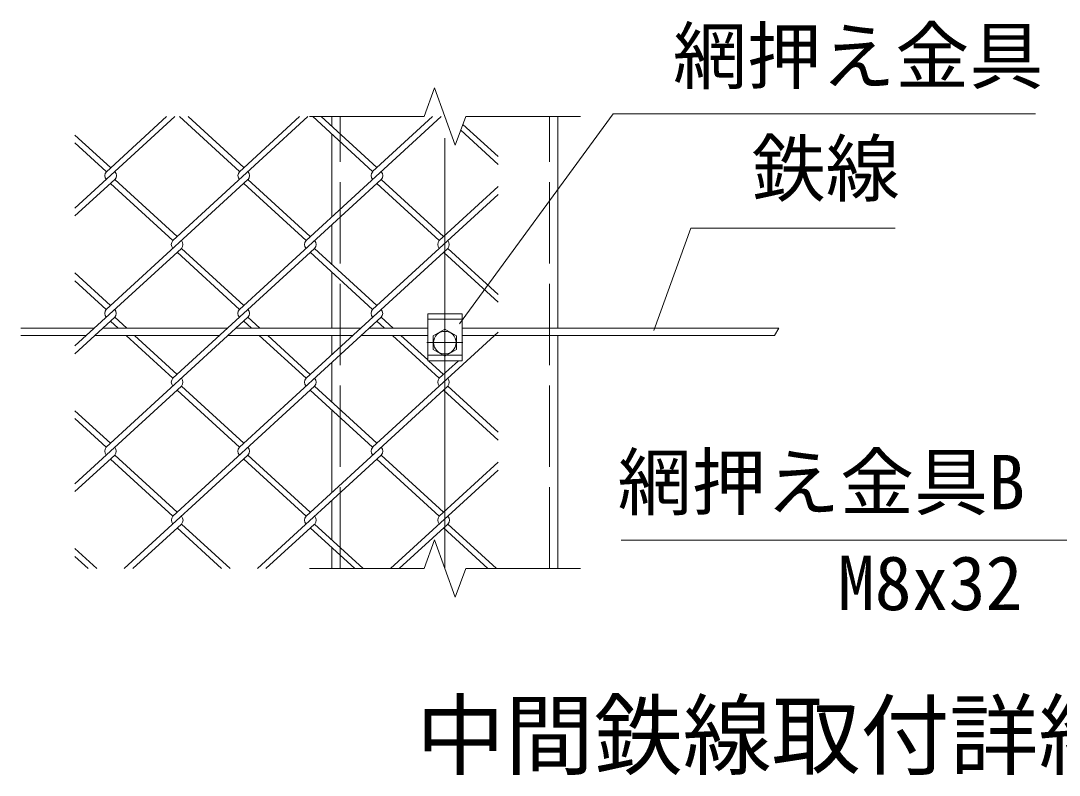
# Model space of a CAD drawing. Units: millimetres at full size; details may follow other scales. Extents: x -10500 to 10500, y -7425 to 7425.
# Drawn here: x 6097 to 8397, y 2434 to 4103 of the extents above; entities that cross this region are included whole.
import ezdxf
from ezdxf.enums import TextEntityAlignment as Align

# ---------------------------------------------------------------- set-up
doc = ezdxf.new("R2010")
doc.units = ezdxf.units.MM
doc.header["$LTSCALE"] = 30
doc.linetypes.add('DASHED', pattern=[7.5, 6, -1.5])
doc.linetypes.add('USER1', pattern=[50.8, 31.75, -6.35, 6.35, -6.35])
for name, color, linetype, lineweight in [('0-0_D-STR-TXT', 7, 'Continuous', 13), ('0-1_D-STR-DIM', 7, 'Continuous', 13), ('0-2_D-STR1', 1, 'Continuous', 18), ('0-3_D-BMK', 2, 'USER1', 13), ('0-4_D-STR3', 3, 'Continuous', 13), ('0-A_D-TTL-TXT', 7, 'Continuous', 13), ('0-B_D-STR2', 7, 'Continuous', 13)]:
    doc.layers.add(name, color=color, linetype=linetype, lineweight=lineweight)
doc.styles.add('ＭＳ ゴシック', font='')
doc.styles.get('ＭＳ ゴシック').set_extended_font_data('MS Gothic')

msp = doc.modelspace()

# ---------------------------------------------------------------- linework, layer by layer
at = {"layer": '0-0_D-STR-TXT'}
for points in [[(8344.21, 3897.27), (7409.16, 3897.27), (7069.04, 3432.8)], [(8033.56, 3644.48), (7581.38, 3644.48), (7499.05, 3418.11)], [(7426.69, 2954.42), (8446.77, 2954.42), (8567.43, 3366.9)]]:
    msp.add_lwpolyline(points, dxfattribs=at)
at = {"layer": '0-1_D-STR-DIM'}
for p, q in [((7013.44, 3954.77), (6990.35, 3891.34)), ((7059.61, 3827.91), (7013.44, 3954.77)), ((6736.53, 3891.34), (6990.35, 3891.34)), ((7082.7, 3891.34), (7059.61, 3827.91)), ((7082.7, 3891.34), (7336.53, 3891.34)), ((7775.65, 3423.34), (7766.42, 3407.34)), ((7013.44, 2954.77), (6990.35, 2891.34)), ((7059.61, 2827.91), (7013.44, 2954.77)), ((6736.53, 2891.34), (6990.35, 2891.34)), ((7082.7, 2891.34), (7059.61, 2827.91)), ((7082.7, 2891.34), (7336.53, 2891.34))]:
    msp.add_line(p, q, dxfattribs=at)
at = {"layer": '0-2_D-STR1'}
for p, q in [((6786.53, 3869.64), (6786.53, 3891.34)), ((7286.53, 3423.34), (7286.53, 3891.34)), ((6786.53, 3670.04), (6786.53, 3852.27)), ((6786.53, 3564.68), (6786.53, 3652.68)), ((6786.53, 3423.34), (6786.53, 3547.32)), ((6786.53, 3365.09), (6786.53, 3407.34)), ((7286.53, 2891.34), (7286.53, 3407.34)), ((6786.53, 3259.72), (6786.53, 3347.72)), ((6786.53, 3060.13), (6786.53, 3242.36)), ((6786.53, 2954.76), (6786.53, 3042.77)), ((6786.53, 2891.34), (6786.53, 2937.4)), ((6836.53, 2891.58), (6836.53, 2891.34))]:
    msp.add_line(p, q, dxfattribs=at)
at = {"layer": '0-2_D-STR1', "linetype": 'DASHED'}
for p, q in [((6804.53, 2891.34), (6804.53, 3891.34)), ((7268.53, 2891.34), (7268.53, 3891.34))]:
    msp.add_line(p, q, dxfattribs=at)
at = {"layer": '0-3_D-BMK'}
for p, q in [((7036.53, 2891.34), (7036.53, 3891.34)), ((6996.53, 3391.34), (7076.53, 3391.34))]:
    msp.add_line(p, q, dxfattribs=at)
at = {"layer": '0-4_D-STR3'}
for p, q in [((7074.53, 3455.34), (6998.53, 3455.34)), ((6998.53, 3455.34), (6998.53, 3351.34)), ((7074.53, 3455.34), (7074.53, 3351.34)), ((6097.4, 3423.34), (6260.28, 3423.34)), ((6097.4, 3407.34), (6242.82, 3407.34)), ((6261.76, 3407.34), (6537.73, 3407.34)), ((6279.23, 3423.34), (6555.19, 3423.34)), ((6556.68, 3407.34), (6832.64, 3407.34)), ((6574.14, 3423.34), (6850.1, 3423.34)), ((6851.59, 3407.34), (6998.53, 3407.34)), ((6869.05, 3423.34), (6998.53, 3423.34)), ((7010.53, 3406.35), (7036.53, 3421.36)), ((7010.53, 3376.33), (7010.53, 3406.35)), ((7036.53, 3421.36), (7062.53, 3406.35)), ((7062.53, 3406.35), (7062.53, 3376.33)), ((7775.65, 3423.34), (7074.53, 3423.34)), ((7766.42, 3407.34), (7074.53, 3407.34)), ((7036.53, 3361.32), (7010.53, 3376.33)), ((7062.53, 3376.33), (7036.53, 3361.32)), ((7074.53, 3351.34), (6998.53, 3351.34))]:
    msp.add_line(p, q, dxfattribs=at)
at = {"layer": '0-4_D-STR3', "linetype": 'DASHED'}
for p, q in [((7074.53, 3443.34), (6998.53, 3443.34)), ((7074.53, 3363.34), (6998.53, 3363.34))]:
    msp.add_line(p, q, dxfattribs=at)
at = {"layer": '0-4_D-STR3'}
msp.add_circle((7036.53, 3391.34), 25, dxfattribs=at)
at = {"layer": '0-B_D-STR2'}
for p, q in [((6438.21, 3891.34), (6217.4, 3689.01)), ((6419.74, 3891.34), (6286.9, 3769.62)), ((6733.12, 3891.34), (6434.12, 3617.36)), ((6581.58, 3769.84), (6448.98, 3891.34)), ((6591.05, 3778.52), (6467.93, 3891.34)), ((6714.65, 3891.34), (6581.82, 3769.62)), ((7028.03, 3891.34), (6729.03, 3617.36)), ((6876.49, 3769.84), (6743.9, 3891.34)), ((6885.96, 3778.52), (6762.84, 3891.34)), ((7009.08, 3891.34), (6876.49, 3769.84)), ((7154.24, 3802.92), (7076.46, 3874.2)), ((6296.14, 3778.52), (6217.4, 3850.67)), ((7154.24, 3785.56), (7071.72, 3861.18)), ((6286.67, 3769.84), (6217.4, 3833.31)), ((6305.61, 3752.48), (6217.4, 3671.65)), ((6600.52, 3752.48), (6286.67, 3464.88)), ((6443.6, 3626.04), (6305.61, 3752.48)), ((6895.44, 3752.48), (6581.58, 3464.88)), ((6738.51, 3626.04), (6600.52, 3752.48)), ((7033.42, 3626.04), (6895.44, 3752.48)), ((6434.12, 3617.36), (6296.14, 3743.8)), ((6729.03, 3617.36), (6591.05, 3743.8)), ((7023.94, 3617.36), (6885.96, 3743.8)), ((7154.24, 3736.76), (7023.94, 3617.36)), ((7154.24, 3719.4), (6876.49, 3464.88)), ((6453.07, 3600), (6217.4, 3384.05)), ((6747.98, 3600), (6434.12, 3312.4)), ((6581.58, 3464.88), (6443.6, 3591.32)), ((6591.05, 3473.56), (6453.07, 3600)), ((7042.89, 3600), (6729.03, 3312.4)), ((6876.49, 3464.88), (6738.51, 3591.32)), ((6885.96, 3473.56), (6747.98, 3600)), ((7154.24, 3480.6), (7034.24, 3590.56)), ((7154.24, 3497.96), (7042.89, 3600)), ((6296.14, 3473.56), (6217.4, 3545.71)), ((6286.67, 3464.88), (6217.4, 3528.35)), ((6305.61, 3447.52), (6217.4, 3366.69)), ((6600.52, 3447.52), (6286.67, 3159.92)), ((6313.06, 3423.34), (6296.14, 3438.84)), ((6332, 3423.34), (6305.61, 3447.52)), ((6895.44, 3447.52), (6581.58, 3159.92)), ((6607.97, 3423.34), (6591.05, 3438.84)), ((6626.91, 3423.34), (6600.52, 3447.52)), ((6902.88, 3423.34), (6885.96, 3438.84)), ((6921.82, 3423.34), (6895.43, 3447.52)), ((6434.12, 3312.4), (6330.52, 3407.34)), ((6443.6, 3321.08), (6349.46, 3407.34)), ((6729.03, 3312.4), (6625.43, 3407.34)), ((6738.51, 3321.08), (6644.37, 3407.34)), ((7154.24, 3414.44), (6876.49, 3159.92)), ((7023.94, 3312.4), (6920.34, 3407.34)), ((6998.53, 3353.05), (6939.29, 3407.34)), ((7033.42, 3321.08), (7000.4, 3351.34)), ((7066.44, 3351.34), (7023.94, 3312.4)), ((6453.07, 3295.04), (6217.4, 3079.09)), ((6747.98, 3295.04), (6434.12, 3007.44)), ((6591.05, 3168.6), (6453.07, 3295.04)), ((7042.89, 3295.04), (6729.03, 3007.44)), ((6885.96, 3168.6), (6747.98, 3295.04)), ((7154.24, 3193.01), (7042.89, 3295.04)), ((6581.58, 3159.92), (6443.6, 3286.36)), ((6876.49, 3159.92), (6738.51, 3286.36)), ((7154.24, 3175.64), (7033.42, 3286.36)), ((6296.14, 3168.6), (6217.4, 3240.76)), ((6286.67, 3159.92), (6217.4, 3223.39)), ((6305.61, 3142.56), (6217.4, 3061.73)), ((6434.12, 3007.44), (6296.14, 3133.88)), ((6443.6, 3016.12), (6305.61, 3142.56)), ((6600.52, 3142.56), (6326.36, 2891.34)), ((6729.03, 3007.44), (6591.05, 3133.88)), ((6738.51, 3016.12), (6600.52, 3142.56)), ((6895.44, 3142.56), (6621.27, 2891.34)), ((7023.94, 3007.44), (6885.96, 3133.88)), ((7033.42, 3016.12), (6895.44, 3142.56)), ((7154.24, 3109.48), (6916.19, 2891.34)), ((7154.24, 3126.84), (7023.94, 3007.44)), ((6453.07, 2990.08), (6345.31, 2891.34)), ((6560.83, 2891.34), (6453.07, 2990.08)), ((6747.98, 2990.08), (6640.22, 2891.34)), ((6855.74, 2891.34), (6747.98, 2990.08)), ((7042.89, 2990.08), (6935.13, 2891.34)), ((7150.65, 2891.34), (7042.89, 2990.08)), ((6541.88, 2891.34), (6443.6, 2981.4)), ((6836.79, 2891.34), (6738.51, 2981.4)), ((7131.7, 2891.34), (7033.42, 2981.4)), ((6265.92, 2891.34), (6217.4, 2935.8)), ((6246.97, 2891.34), (6217.4, 2918.44))]:
    msp.add_line(p, q, dxfattribs=at)
for centre, start, end in [((6296.35, 3760.92), 137.5, 222.5), ((6296.35, 3760.92), 317.5, 42.5), ((6591.26, 3760.92), 137.5, 222.5), ((6591.26, 3760.92), 317.5, 42.5), ((6886.18, 3760.92), 137.5, 222.5), ((6886.18, 3760.92), 317.5, 42.5), ((6443.6, 3608.68), 137.5, 222.5), ((6443.6, 3608.68), 317.5, 42.5), ((6738.51, 3608.68), 137.5, 222.5), ((6738.51, 3608.68), 317.5, 42.5), ((7033.42, 3608.68), 137.5, 222.5), ((7033.42, 3608.68), 317.5, 42.5), ((6296.12, 3456.18), 137.5, 222.5), ((6296.12, 3456.18), 317.5, 42.5), ((6591.03, 3456.18), 137.5, 222.5), ((6591.03, 3456.18), 317.5, 42.5), ((6885.94, 3456.18), 137.5, 222.5), ((6885.94, 3456.18), 317.5, 42.5), ((6443.6, 3303.72), 137.5, 222.5), ((6443.6, 3303.72), 317.5, 42.5), ((6738.51, 3303.72), 137.5, 222.5), ((6738.51, 3303.72), 317.5, 42.5), ((7033.42, 3303.72), 137.5, 222.5), ((7033.42, 3303.72), 317.5, 42.5), ((6296.12, 3151.22), 137.5, 222.5), ((6296.12, 3151.22), 317.5, 42.5), ((6591.03, 3151.22), 137.5, 222.5), ((6591.03, 3151.22), 317.5, 42.5), ((6886.2, 3151.03), 137.5, 222.5), ((6886.2, 3151.03), 317.5, 42.5), ((6443.83, 2998.55), 137.5, 222.5), ((6443.83, 2998.55), 317.5, 42.5), ((6738.74, 2998.55), 137.5, 222.5), ((6738.74, 2998.55), 317.5, 42.5), ((7033.65, 2998.55), 137.5, 222.5), ((7033.65, 2998.55), 317.5, 42.5)]:
    msp.add_arc(centre, 12.85, start, end, dxfattribs=at)

# ---------------------------------------------------------------- texts
at = {"layer": '0-0_D-STR-TXT', "style": 'ＭＳ ゴシック'}
for s, p in [('網押え金具', (7541.54, 3929.37)), ('鉄線', (7715.67, 3680.39)), ('網押え金具B', (7419.08, 2986.51)), ('M8x32', (7906.39, 2763.4))]:
    msp.add_text(s, height=120.3, dxfattribs=at).set_placement(p, align=Align.BOTTOM_LEFT)
at = {"layer": '0-A_D-TTL-TXT', "style": 'ＭＳ ゴシック'}
msp.add_text('中間鉄線取付詳細', height=144.3, dxfattribs=at).set_placement((6972.77, 2407.31), align=Align.BOTTOM_LEFT)

doc.saveas('drawing.dxf')
